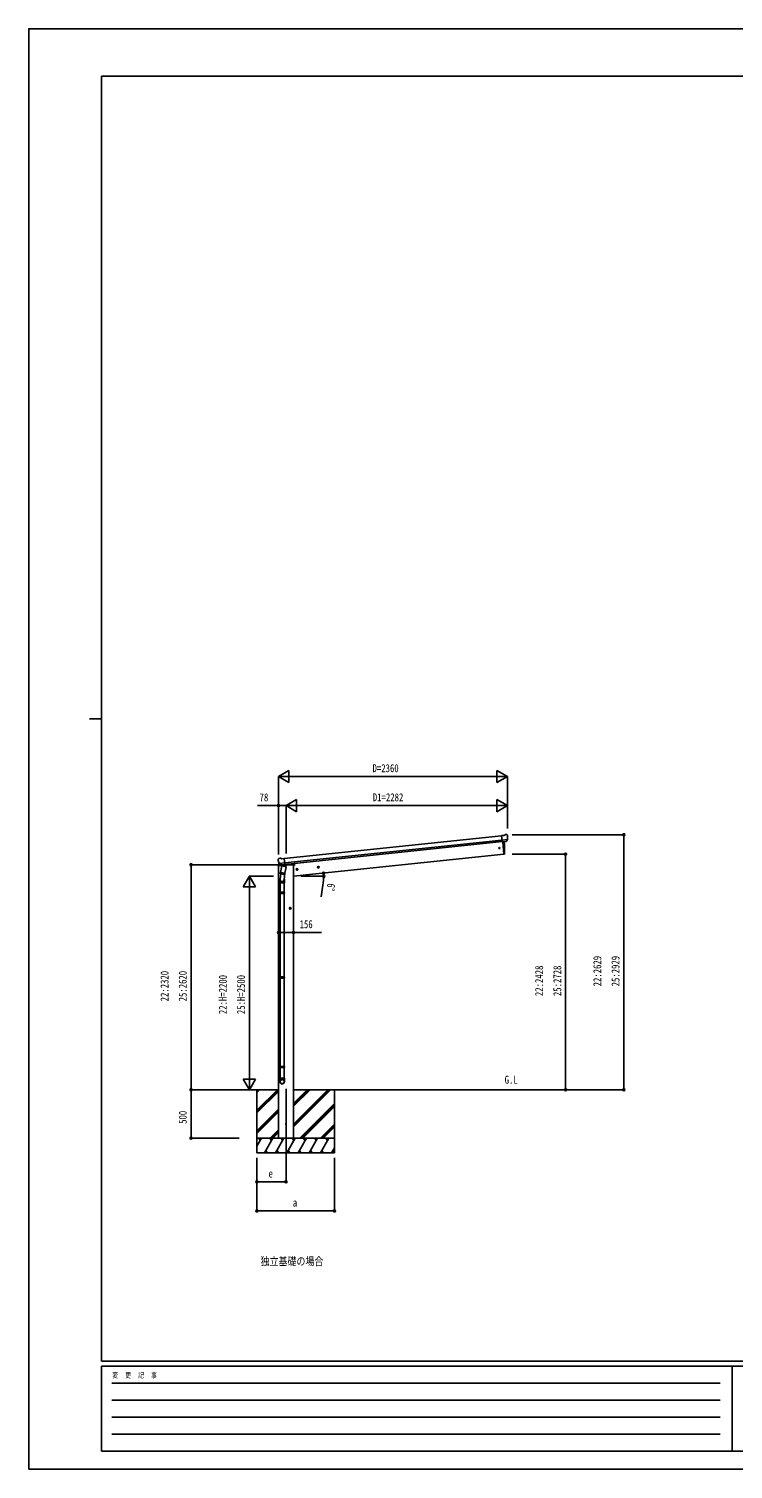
# Model space of a CAD drawing. Units: millimetres, scale not verified. Extents: x -10512 to 10512, y -7425 to 7425.
# Drawn here: x -10512 to -3253, y -7425 to 7425 of the extents above; entities that cross this region are included whole.
import ezdxf
from ezdxf.enums import TextEntityAlignment as Align

# ---------------------------------------------------------------- set-up
doc = ezdxf.new("R2010")
doc.units = ezdxf.units.MM
doc.header["$LTSCALE"] = 30
for name, color, linetype in [('0-2_USER1', 3, 'Continuous'), ('0-3_YKK_12', 2, 'Continuous'), ('0-4_YKK_13', 4, 'Continuous'), ('0-5_YKK_A1', 4, 'Continuous'), ('0-6_YKK_D', 6, 'Continuous'), ('0-7_YKK_ZWAK', 7, 'Continuous')]:
    doc.layers.add(name, color=color, linetype=linetype)
doc.styles.add('ＭＳ ゴシック', font='')
doc.styles.get('ＭＳ ゴシック').set_extended_font_data('MS Gothic')

msp = doc.modelspace()

# ---------------------------------------------------------------- linework, layer by layer
at = {"layer": '0-3_YKK_12'}
msp.add_line((-7861.85, -3503.29), (-7861.85, -4262.5), dxfattribs=at)
at = {"layer": '0-4_YKK_13'}
for p, q in [((-5615.76, -890.53), (-5642.28, -893.32)), ((-5615.76, -890.53), (-5604.16, -883.57)), ((-5589.28, -881.72), (-5602.92, -883.15)), ((-5580.05, -887.31), (-5585.61, -882.81)), ((-5578.95, -889.33), (-5578.81, -890.67)), ((-5635.49, -957.87), (-5642.28, -893.32)), ((-5578.73, -932.18), (-5637.54, -938.37)), ((-5625.55, -956.83), (-5635.49, -957.87)), ((-5628.53, -957.14), (-5615.14, -1084.53)), ((-5592, -953.3), (-5599.69, -954.11)), ((-5589.64, -951.86), (-5579.03, -932.74)), ((-7942.65, -1137.93), (-7942.53, -1139.11)), ((-7937.35, -1129.98), (-7942, -1135.72)), ((-7933.99, -1128.16), (-7920.51, -1126.74)), ((-7933.98, -1179.73), (-7875.16, -1173.55)), ((-7919.22, -1196.71), (-7933.57, -1180.21)), ((-7906.42, -1131.29), (-7919.21, -1126.89)), ((-7906.42, -1131.29), (-7879.9, -1128.51)), ((-7834.87, -1186.11), (-7835.29, -1189.34)), ((-5615.14, -1084.53), (-5613.09, -1084.25)), ((-7941.85, -1197.66), (-7942.74, -1204.49)), ((-7942.74, -1204.49), (-7909.01, -1200.95)), ((-7922.34, -1193.3), (-7939.18, -1195.07)), ((-7916.73, -1286.94), (-7922.29, -1342.66)), ((-7921.62, -1283.9), (-7919.13, -1271.65)), ((-7921.4, -1285.3), (-7921.41, -1285.3)), ((-7920.07, -1286.26), (-7879.11, -1294.59)), ((-7905.78, -1206), (-7919.14, -1271.65)), ((-7874.26, -1280.78), (-7919.14, -1271.65)), ((-7916.61, -1197.63), (-7908.92, -1196.82)), ((-7915.76, -1197.63), (-7914.2, -1197.47)), ((-7914.2, -1197.47), (-7876.66, -1193.52)), ((-7912.41, -1197.93), (-7912.56, -1198.66)), ((-7911.94, -1199.79), (-7887.19, -1209.54)), ((-7860.9, -1215.13), (-7905.78, -1206)), ((-7903.61, -1203.08), (-7904.26, -1206.31)), ((-7882.8, -1194.55), (-7885.72, -1208.9)), ((-7873.82, -1278.64), (-7880.48, -1346.39)), ((-7874.27, -1280.78), (-7876.81, -1293.25)), ((-7876.66, -1193.52), (-7875.1, -1193.36)), ((-7874.26, -1280.78), (-7860.9, -1215.13)), ((-7873.28, -1191.48), (-7872.35, -1191.66)), ((-7872.35, -1191.66), (-7861.15, -1208.59)), ((-7868.99, -1196.74), (-7839.73, -1193.66)), ((-7861.15, -1208.59), (-7862.42, -1214.82)), ((-7924.44, -1379.82), (-7924.44, -1345.47)), ((-7878.44, -1379.82), (-7924.44, -1379.82)), ((-7924.44, -1478.57), (-7923.44, -1476.57)), ((-7878.44, -1478.57), (-7924.44, -1478.57)), ((-7879.44, -1476.57), (-7923.44, -1476.57)), ((-7922.44, -1379.82), (-7922.44, -1476.57)), ((-7880.44, -1379.82), (-7880.44, -1476.57)), ((-7878.44, -1478.57), (-7879.44, -1476.57)), ((-7878.44, -1345.17), (-7878.44, -1379.82)), ((-7878.44, -1478.57), (-7878.44, -1486.57)), ((-7878.44, -1486.57), (-7924.44, -1486.57)), ((-7879.44, -1488.57), (-7923.44, -1488.57)), ((-7922.44, -1488.57), (-7922.44, -2350.25)), ((-7880.44, -1488.57), (-7880.44, -2350.25)), ((-7878.44, -1486.57), (-7879.44, -1488.57)), ((-7924.44, -2352.25), (-7923.44, -2350.25)), ((-7878.44, -2352.25), (-7924.44, -2352.25)), ((-7878.44, -2360.25), (-7924.44, -2360.25)), ((-7879.44, -2350.25), (-7923.44, -2350.25)), ((-7879.44, -2362.25), (-7923.44, -2362.25)), ((-7922.44, -2362.25), (-7922.44, -3272.94)), ((-7880.44, -2362.25), (-7880.44, -3272.94)), ((-7878.44, -2352.25), (-7879.44, -2350.25)), ((-7878.44, -2360.25), (-7879.44, -2362.25)), ((-7878.44, -2352.25), (-7878.44, -2360.25)), ((-7924.44, -3274.94), (-7923.44, -3272.94)), ((-7878.44, -3274.94), (-7924.44, -3274.94)), ((-7878.44, -3282.94), (-7924.44, -3282.94)), ((-7924.44, -3429.08), (-7924.44, -3394.94)), ((-7878.44, -3394.94), (-7924.44, -3394.94)), ((-7879.44, -3272.94), (-7923.44, -3272.94)), ((-7879.44, -3284.94), (-7923.44, -3284.94)), ((-7922.44, -3284.94), (-7922.44, -3394.94)), ((-7880.44, -3284.94), (-7880.44, -3394.94)), ((-7878.44, -3274.94), (-7879.44, -3272.94)), ((-7878.44, -3282.94), (-7879.44, -3284.94)), ((-7878.44, -3274.94), (-7878.44, -3282.94)), ((-7878.44, -3429.08), (-7878.44, -3394.94))]:
    msp.add_line(p, q, dxfattribs=at)
for points in [[(-5625.55, -956.83), (-5625.27, -956.89), (-5599.94, -954.23), (-5599.69, -954.11)], [(-5578.66, -931.55), (-5578.93, -932.54), (-5579.03, -932.74)], [(-7934.17, -1179.12), (-7933.7, -1180.04), (-7933.57, -1180.21)], [(-7883.06, -1194.1), (-7873.11, -1193.06), (-7879.9, -1128.51)], [(-7883.06, -1194.1), (-7883.31, -1194.22), (-7908.64, -1196.89), (-7908.92, -1196.82)], [(-7924.44, -1478.57), (-7924.44, -1486.57), (-7923.44, -1488.57)], [(-7924.44, -2352.25), (-7924.44, -2360.25), (-7923.44, -2362.25)], [(-7924.44, -3274.94), (-7924.44, -3282.94), (-7923.44, -3284.94)]]:
    msp.add_lwpolyline(points, dxfattribs=at)
for centre, radius in [((-5661.94, -1021.98), 6.5), ((-7861.85, -3862.5), 4.5)]:
    msp.add_circle(centre, radius, dxfattribs=at)
for centre, radius, start, end in [((-5602.61, -886.14), 3, 96, 121), ((-5588.76, -886.69), 5, 51.00648, 95.99352), ((-5780.1, -911.83), 202.4, 354.4085, 6), ((-6509.75, -1044.32), 900, 357.63919, 5.64987), ((-7741.24, -1117.95), 202.4, 186, 197.59125), ((-7933.47, -1133.13), 5, 96, 141), ((-7920.19, -1129.72), 3, 71, 96), ((-5613.51, -1081.27), 3, 278, 357.63919), ((-7938.87, -1198.05), 3, 96, 172.5), ((-7919.72, -1284.32), 1.95, 167.54017, 209.97766), ((-7919.67, -1284.3), 2, 209.90962, 258.5), ((-7915.82, -1197.14), 0.5, 240.73754, 276), ((-7912.9, -1197.83), 0.5, 348.5, 96), ((-7911.58, -1198.86), 1, 168.5, 248.5), ((-7886.71, -1208.63), 1.03, 242.53897, 344.46569), ((-7882.22, -1194.71), 0.604, 93.09842, 164.70595), ((-7878.71, -1292.63), 2, 258.5, 341.96843), ((-7875.15, -1192.86), 0.5, 276, 311.26246), ((-7840.25, -1188.69), 5, 276, 352.5), ((-7894.44, -1345.47), 30, 177.45142, 180)]:
    msp.add_arc(centre, radius, start, end, dxfattribs=at)
for centre, major_axis, ratio, start_param, end_param in [((-5574.69, -885.21), (-15.41, 3.17), 0.101033, 5.97514262, 5.97537366), ((-5581.94, -889.64), (2.73, -1.26), 0.997474, 0.53665673, 1.32256522), ((-5592.32, -950.31), (1.66, -2.51), 0.997631, 5.80419048, 5.89294842), ((-5592.39, -950.21), (-3.53, 2.11), 0.650902, 2.11455212, 2.18736272), ((-5592.26, -950.4), (1.66, -2.51), 0.997631, 5.96575902, 6.76218013), ((-7939.67, -1137.61), (-1.9, -2.34), 0.99628, 4.71238898, 5.49965061), ((-7901.44, -1345.17), (23, 0), 0.996195, 2.62193603, 6.60747969), ((-7916.95, -1194.74), (-1.1, -2.8), 0.997631, 5.80419048, 6.60061159), ((-7916.87, -1194.52), (3.02, 2.79), 0.650902, 4.09582259, 4.16863319), ((-7916.92, -1194.64), (-1.1, -2.8), 0.997631, 0.39023689, 0.47899483), ((-7901.44, -1345.17), (21, 0), 0.996195, 3.02154981, 6.2247991), ((-7901.44, -3427.34), (-23, 0), 0.996195, 3.14159265, 6.28318531), ((-7901.44, -3429.08), (-23, 0), 0.996195, 3.14159265, 6.28318531), ((-7901.44, -3429.08), (0, -23.43), 0.981806, 4.71238898, 7.85398163)]:
    msp.add_ellipse(centre, major_axis=major_axis, ratio=ratio, start_param=start_param, end_param=end_param, dxfattribs=at)
msp.add_ellipse((-7901.44, -3429.08), major_axis=(21, 0), ratio=0.996195, dxfattribs=at)
at = {"layer": '0-5_YKK_A1'}
for p, q in [((-7879.69, -1130.5), (-5641.99, -895.3)), ((-7875.18, -1173.43), (-5637.48, -938.24)), ((-5635.72, -954.97), (-7873.42, -1190.17)), ((-5628.53, -957.14), (-5615.14, -1084.53)), ((-5615.14, -1084.53), (-7784.6, -1312.55)), ((-7939.6, -4012.5), (-7939.6, -1204.16)), ((-7737.94, -1240.28), (-7757.83, -1242.37)), ((-7748.67, -1233.86), (-7754.74, -1238.27)), ((-7754.74, -1238.27), (-7753.95, -1245.74)), ((-7753.95, -1245.74), (-7747.1, -1248.79)), ((-7746.84, -1251.27), (-7748.93, -1231.38)), ((-7741.81, -1236.91), (-7748.67, -1233.86)), ((-7519.14, -1217.28), (-7539.03, -1219.37)), ((-7529.87, -1210.86), (-7535.94, -1215.28)), ((-7535.94, -1215.28), (-7535.16, -1222.74)), ((-7535.16, -1222.74), (-7528.3, -1225.79)), ((-7528.04, -1228.27), (-7530.13, -1208.38)), ((-7523.02, -1213.92), (-7529.87, -1210.86)), ((-7818.1, -1652.05), (-7818.1, -1632.05)), ((-7808.1, -1642.05), (-7828.1, -1642.05)), ((-7818.1, -1634.55), (-7824.6, -1638.3)), ((-7824.6, -1638.3), (-7824.6, -1645.8)), ((-7824.6, -1645.8), (-7818.1, -1649.56)), ((-7811.6, -1638.3), (-7818.1, -1634.55)), ((-8344.28, -3512.5), (-7939.6, -3512.5)), ((-8161.85, -3512.5), (-8161.85, -4162.5)), ((-8161.85, -3723.73), (-7950.62, -3512.5)), ((-8161.85, -3539.88), (-8134.47, -3512.5)), ((-8161.85, -3525.74), (-8148.61, -3512.5)), ((-8161.85, -3737.87), (-7939.6, -3515.62)), ((-8161.85, -3752.01), (-7939.6, -3529.76)), ((-7784.1, -3512.5), (-4952.53, -3512.5)), ((-7784.1, -3894.76), (-7401.83, -3512.5)), ((-7784.1, -3866.48), (-7430.12, -3512.5)), ((-7784.1, -3880.62), (-7415.98, -3512.5)), ((-7784.1, -3682.63), (-7613.97, -3512.5)), ((-7784.1, -3668.49), (-7628.11, -3512.5)), ((-7784.1, -3654.35), (-7642.25, -3512.5)), ((-7361.85, -3512.5), (-7361.85, -4162.5)), ((-7717.99, -4012.5), (-7361.85, -3656.36)), ((-7703.85, -4012.5), (-7361.85, -3670.5)), ((-7689.7, -4012.5), (-7361.85, -3684.65)), ((-8161.85, -3935.86), (-7939.6, -3713.61)), ((-8161.85, -3950), (-7939.6, -3727.75)), ((-8161.85, -3964.14), (-7939.6, -3741.89)), ((-8026.36, -4012.5), (-7939.6, -3925.74)), ((-8012.21, -4012.5), (-7939.6, -3939.88)), ((-7998.07, -4012.5), (-7939.6, -3954.03)), ((-7505.86, -4012.5), (-7361.85, -3868.49)), ((-7491.71, -4012.5), (-7361.85, -3882.63)), ((-7477.57, -4012.5), (-7361.85, -3896.78)), ((-7361.85, -4012.5), (-8161.85, -4012.5)), ((-8161.85, -4096.33), (-8113.45, -4012.5)), ((-8128.45, -4038.48), (-8143.45, -4012.5)), ((-8084.58, -4162.5), (-7997.98, -4012.5)), ((-8069.58, -4136.52), (-8054.58, -4162.5)), ((-8012.98, -4038.48), (-8027.98, -4012.5)), ((-7969.11, -4162.5), (-7882.51, -4012.5)), ((-7954.11, -4136.52), (-7939.11, -4162.5)), ((-7897.51, -4038.48), (-7912.51, -4012.5)), ((-7853.64, -4162.5), (-7767.04, -4012.5)), ((-7838.64, -4136.52), (-7823.64, -4162.5)), ((-7782.04, -4038.48), (-7797.04, -4012.5)), ((-7738.17, -4162.5), (-7651.57, -4012.5)), ((-7723.17, -4136.52), (-7708.17, -4162.5)), ((-7666.57, -4038.48), (-7681.57, -4012.5)), ((-7622.7, -4162.5), (-7536.1, -4012.5)), ((-7607.7, -4136.52), (-7592.7, -4162.5)), ((-7566.1, -4012.5), (-7551.1, -4038.48)), ((-7507.23, -4162.5), (-7420.63, -4012.5)), ((-7492.23, -4136.52), (-7477.23, -4162.5)), ((-7435.63, -4038.48), (-7450.63, -4012.5)), ((-7391.76, -4162.5), (-7361.85, -4110.69)), ((-7376.76, -4136.52), (-7361.85, -4162.35)), ((-8161.85, -4162.5), (-7361.85, -4162.5))]:
    msp.add_line(p, q, dxfattribs=at)
for points in [[(-7784.1, -4012.5), (-7784.1, -1183.5), (-7804.1, -1183.5), (-7834.95, -1186.74)], [(-7747.1, -1248.79), (-7741.03, -1244.38), (-7741.81, -1236.91)], [(-7528.3, -1225.79), (-7522.23, -1221.38), (-7523.02, -1213.92)], [(-7818.1, -1649.56), (-7811.6, -1645.8), (-7811.6, -1638.3)]]:
    msp.add_lwpolyline(points, dxfattribs=at)
for centre, radius in [((-7747.88, -1241.32), 8.5), ((-7747.88, -1241.32), 7.7), ((-7747.88, -1241.32), 6.5), ((-7529.09, -1218.33), 8.5), ((-7529.09, -1218.33), 7.7), ((-7529.09, -1218.33), 6.5), ((-7818.1, -1642.05), 8.5), ((-7818.1, -1642.05), 7.7), ((-7818.1, -1642.05), 6.5)]:
    msp.add_circle(centre, radius, dxfattribs=at)
at = {"layer": '0-6_YKK_D'}
for p, q in [((-7940.1, -283.71), (-7831.84, -221.21)), ((-7940.1, -1076.52), (-7940.1, -282.71)), ((-7940.1, -283.71), (-7831.84, -346.21)), ((-7940.1, -283.71), (-7723.59, -283.71)), ((-7831.84, -346.21), (-7831.84, -221.21)), ((-7815.1, -283.71), (-5705.1, -283.71)), ((-5580.1, -283.71), (-5796.6, -283.71)), ((-5580.1, -283.71), (-5688.35, -221.21)), ((-5688.35, -221.21), (-5688.35, -346.21)), ((-5580.1, -283.71), (-5688.35, -346.21)), ((-5580.1, -820.89), (-5580.1, -282.71)), ((-7939.6, -1086.52), (-7939.6, -582.71)), ((-7861.85, -583.71), (-7753.59, -521.21)), ((-7861.85, -1078.35), (-7861.85, -582.71)), ((-7861.85, -1078.35), (-7861.85, -582.71)), ((-7861.85, -583.71), (-7753.59, -646.21)), ((-7861.85, -583.71), (-7645.34, -583.71)), ((-7753.59, -646.21), (-7753.59, -521.21)), ((-7736.85, -583.71), (-5705.1, -583.71)), ((-5580.1, -583.71), (-5796.6, -583.71)), ((-5580.1, -583.71), (-5688.35, -521.21)), ((-5688.35, -521.21), (-5688.35, -646.21)), ((-5580.1, -583.71), (-5688.35, -646.21)), ((-5580.1, -820.89), (-5580.1, -582.71)), ((-5529.27, -883.71), (-4379.1, -883.71)), ((-4380.1, -883.71), (-4380.1, -3512.5)), ((-5529.27, -1084.53), (-4979.1, -1084.53)), ((-4980.1, -1084.53), (-4980.1, -3512.5)), ((-7768.85, -1193), (-8841.6, -1193)), ((-8840.6, -1193), (-8840.6, -3512.5)), ((-8239.6, -1312.5), (-8302.1, -1420.75)), ((-7990.1, -1312.5), (-8240.6, -1312.5)), ((-8239.6, -1312.5), (-8177.1, -1420.75)), ((-8239.6, -1312.5), (-8239.6, -1529.01)), ((-7710.23, -1312.55), (-7471.98, -1312.55)), ((-8302.1, -1420.75), (-8177.1, -1420.75)), ((-8239.6, -1437.5), (-8239.6, -3387.5)), ((-7475.88, -1354.95), (-7499.28, -1525.35)), ((-8239.6, -3512.5), (-8302.1, -3404.25)), ((-8177.1, -3404.25), (-8302.1, -3404.25)), ((-8239.6, -3512.5), (-8239.6, -3295.99)), ((-8239.6, -3512.5), (-8177.1, -3404.25)), ((-8345.28, -3512.5), (-8841.6, -3512.5)), ((-8345.28, -3512.5), (-8841.6, -3512.5)), ((-8840.6, -4012.5), (-8840.6, -3512.5)), ((-5164.22, -3512.5), (-4979.1, -3512.5)), ((-5164.22, -3512.5), (-4379.1, -3512.5)), ((-8346.28, -4012.5), (-8841.6, -4012.5)), ((-8161.85, -4213.5), (-8161.85, -4763.5)), ((-8161.85, -4213.5), (-8161.85, -4463.5)), ((-7861.85, -4263.88), (-7861.85, -4463.5)), ((-7361.85, -4213.5), (-7361.85, -4763.5)), ((-7861.85, -4462.5), (-8161.85, -4462.5)), ((-7361.85, -4762.5), (-8161.85, -4762.5))]:
    msp.add_line(p, q, dxfattribs=at)
for points in [[(-7861.85, -583.71), (-7939.6, -583.71), (-8154.1, -583.71)], [(-7939.6, -1892.05), (-7784.1, -1892.05), (-7497.6, -1892.05)]]:
    msp.add_lwpolyline(points, dxfattribs=at)
for centre in [(-7939.6, -583.71), (-4380.1, -883.71), (-8840.6, -1193), (-4980.1, -1084.53), (-7474.69, -1279.98), (-7472.98, -1312.55), (-7939.6, -1892.05), (-7784.1, -1892.05), (-8840.6, -3512.5), (-8840.6, -3512.5), (-4980.1, -3512.5), (-4380.1, -3512.5), (-8840.6, -4012.5), (-8161.85, -4462.5), (-7861.85, -4462.5), (-8161.85, -4762.5), (-7361.85, -4762.5)]:
    msp.add_circle(centre, 10.62, dxfattribs=at)
for start, end in [(352.17969, 0), (0, 6)]:
    msp.add_arc((-7784.6, -1312.55), 311.62, start, end, dxfattribs=at)
at = {"layer": '0-7_YKK_ZWAK'}
for p, q in [((9737.55, 6937.5), (-9762.45, 6937.5)), ((-9762.45, -6312.5), (-9762.45, 6937.5)), ((-9887.45, 312.5), (-9762.45, 312.5)), ((9737.55, -6312.5), (-9762.45, -6312.5)), ((-3262.45, -6362.5), (-9762.45, -6362.5)), ((-9762.45, -7237.5), (-9762.45, -6362.5)), ((-3262.45, -6362.5), (-3262.45, -7237.5)), ((-12.45, -6362.5), (-3262.45, -6362.5)), ((-9656.2, -6537.5), (-3387.45, -6537.5)), ((-9656.2, -6712.5), (-3387.45, -6712.5)), ((-9656.2, -6887.5), (-3387.45, -6887.5)), ((-9656.2, -7062.5), (-3387.45, -7062.5)), ((-9762.45, -7237.5), (-3262.45, -7237.5)), ((-3262.45, -7237.5), (-12.45, -7237.5))]:
    msp.add_line(p, q, dxfattribs=at)
msp.add_lwpolyline([(-10512.5, -7425), (10512.5, -7425), (10512.5, 7425), (-10512.5, 7425)], close=True, dxfattribs=at)

# ---------------------------------------------------------------- texts
at = {"layer": '0-2_USER1', "style": 'ＭＳ ゴシック', "width": 0.8}
for s, p in [('G.L', (-5608.5, -3475.5)), ('独立基礎の場合', (-8123.5, -5347.5))]:
    msp.add_text(s, height=82.48, dxfattribs=at).set_placement(p, align=Align.BOTTOM_LEFT)
at = {"layer": '0-6_YKK_D', "style": 'ＭＳ ゴシック', "width": 0.8}
for s, p in [('D=2360', (-6970.1, -263.71)), ('78', (-8134.1, -563.71)), ('D1=2282', (-6966.97, -563.71)), ('156', (-7721.6, -1872.05)), ('e', (-8041.85, -4442.5)), ('a', (-7791.85, -4742.5))]:
    msp.add_text(s, height=82.48, dxfattribs=at).set_placement(p, align=Align.BOTTOM_LEFT)
for s, rotation, p in [('6°', 262.18, (-7458.78, -1377.49)), ('22:2629', 90, (-4587.6, -2447.1)), ('25:2929', 90, (-4400.1, -2447.1)), ('22:2320', 90, (-9048.1, -2601.75)), ('25:2620', 90, (-8860.6, -2601.75)), ('22:H=2200', 90, (-8447.1, -2733.5)), ('25:H=2500', 90, (-8259.6, -2733.5)), ('22:2428', 90, (-5187.6, -2547.52)), ('25:2728', 90, (-5000.1, -2547.52)), ('500', 90, (-8860.6, -3864.5))]:
    msp.add_text(s, height=82.48, rotation=rotation, dxfattribs=at).set_placement(p, align=Align.BOTTOM_LEFT)
at = {"layer": '0-7_YKK_ZWAK', "style": 'ＭＳ ゴシック', "width": 0.8}
msp.add_text('変  更  記  事', height=54.99, dxfattribs=at).set_placement((-9653.28, -6500), align=Align.BOTTOM_LEFT)

doc.saveas('drawing.dxf')
